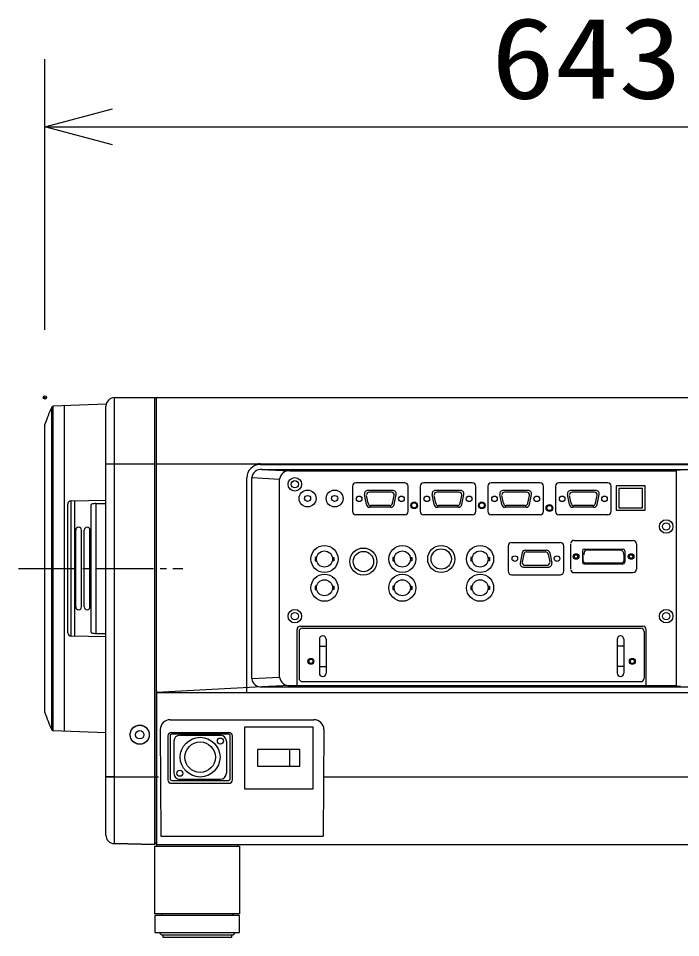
# Model space of a CAD drawing. Units: millimetres, scale not verified. Extents: x -63 to 63, y -57 to 57.
# Drawn here: x 8.79 to 28.36, y 9.67 to 36.85 of the extents above; entities that cross this region are included whole.
import ezdxf
from ezdxf.enums import TextEntityAlignment as Align

# ---------------------------------------------------------------- set-up
doc = ezdxf.new("R2010")
doc.units = ezdxf.units.MM
doc.header["$LTSCALE"] = 0.190236
doc.header["$PDMODE"] = 32
doc.header["$PDSIZE"] = 0.0951
doc.linetypes.add('CHAIN2', pattern=[12, 9, -1, 1, -1])
for name, color, linetype in [('0-0_GAIKEI', 1, 'Continuous'), ('0-1_TOUROKU', 3, 'Continuous'), ('0-2_MOJI1', 2, 'Continuous')]:
    doc.layers.add(name, color=color, linetype=linetype)
doc.styles.add('ＭＳ ゴシック', font='')
doc.styles.get('ＭＳ ゴシック').set_extended_font_data('MS Gothic')

# ---------------------------------------------------------------- blocks, each defined once
blk = doc.blocks.new('_OPEN30')
at = {"layer": '0-2_MOJI1', "color": 7}
blk.add_line((0, 0), (-1, 0), dxfattribs=at)
blk.add_lwpolyline([(-1, 0.26795), (0, 0), (-1, -0.26795)], dxfattribs=at)

msp = doc.modelspace()

# ---------------------------------------------------------------- linework, layer by layer
at = {"layer": '0-0_GAIKEI', "color": 7}
for p, q in [((11.6194, 25.6335), (11.6194, 23.6651)), ((11.6194, 25.6335), (39.326, 25.6335)), ((11.3692, 25.4342), (9.8214, 25.3802)), ((11.376, 12.6966), (11.376, 25.3836)), ((9.5733, 16.3248), (9.5733, 24.8334)), ((11.6194, 23.6651), (11.6194, 14.4151)), ((11.376, 15.7237), (9.8214, 15.778)), ((11.6194, 14.4151), (11.376, 14.4151)), ((11.376, 12.6966), (11.376, 14.4151)), ((11.6194, 14.4151), (11.6194, 12.4467)), ((11.6194, 12.4467), (12.826, 12.4151)), ((12.826, 12.4151), (11.6194, 12.4467)), ((12.826, 12.4651), (12.876, 12.4651)), ((12.826, 12.4651), (12.876, 12.4651)), ((12.876, 12.4151), (12.876, 12.3651)), ((12.876, 12.4151), (39.3162, 12.4151)), ((15.276, 12.4151), (15.276, 12.3651)), ((15.326, 12.3651), (15.326, 10.3651)), ((13.026, 9.7401), (12.951, 9.8151)), ((15.201, 9.8151), (15.126, 9.7401))]:
    msp.add_line(p, q, dxfattribs=at)
at = {"layer": '0-0_GAIKEI'}
for p, q in [((11.6194, 25.6335), (11.6194, 12.4467)), ((12.826, 12.4151), (12.826, 25.6335)), ((12.876, 12.4151), (12.876, 25.6335)), ((9.7779, 15.8067), (9.7779, 25.3515)), ((9.8214, 15.778), (9.8214, 25.3802)), ((10.1479, 15.7666), (10.1479, 25.3916)), ((12.826, 23.6651), (11.376, 23.6651)), ((15.8397, 23.6651), (12.876, 23.6651)), ((15.9347, 23.6761), (35.4875, 23.6761)), ((15.9349, 23.6565), (35.4874, 23.6565)), ((15.984, 23.5113), (16.8102, 23.4701)), ((15.984, 23.5113), (35.4383, 23.5113)), ((16.8102, 23.4701), (28.2361, 23.4701)), ((28.2361, 23.4701), (28.2611, 23.4867)), ((28.2361, 17.1201), (28.2361, 23.4701)), ((15.5377, 16.9151), (15.5396, 23.2613)), ((15.6849, 17.324), (15.6849, 23.2662)), ((15.6849, 23.2662), (16.5111, 23.225)), ((16.5111, 17.3652), (16.5111, 23.225)), ((20.207, 23.1141), (18.765, 23.1141)), ((22.207, 23.1141), (20.765, 23.1141)), ((24.207, 23.1141), (22.765, 23.1141)), ((26.207, 23.1141), (24.765, 23.1141)), ((18.665, 23.0141), (18.665, 22.2641)), ((19.8536, 22.8891), (19.1183, 22.8891)), ((19.8144, 22.8366), (19.1576, 22.8366)), ((20.3069, 22.2641), (20.3068, 23.0141)), ((20.665, 23.0141), (20.665, 22.2641)), ((21.8536, 22.8891), (21.1184, 22.8891)), ((21.8144, 22.8366), (21.1576, 22.8366)), ((22.3069, 22.2641), (22.3068, 23.0141)), ((22.665, 23.0141), (22.665, 22.2641)), ((23.8536, 22.8891), (23.1184, 22.8891)), ((23.8144, 22.8366), (23.1576, 22.8366)), ((24.3069, 22.2641), (24.3069, 23.0141)), ((24.665, 23.0141), (24.665, 22.2641)), ((25.8536, 22.8891), (25.1184, 22.8891)), ((25.8144, 22.8366), (25.1576, 22.8366)), ((26.3069, 22.2641), (26.3069, 23.0141)), ((10.3479, 22.5791), (11.376, 22.597)), ((10.3479, 18.5791), (10.3479, 22.5791)), ((10.4538, 18.5772), (10.4538, 22.5809)), ((19.0771, 22.4704), (19.0201, 22.7704)), ((19.1236, 22.5067), (19.079, 22.7417)), ((19.8483, 22.5067), (19.893, 22.7417)), ((19.8949, 22.4704), (19.9519, 22.7704)), ((21.0771, 22.4704), (21.0201, 22.7704)), ((21.1236, 22.5067), (21.079, 22.7417)), ((21.8483, 22.5067), (21.893, 22.7417)), ((21.8949, 22.4704), (21.9519, 22.7704)), ((23.0771, 22.4704), (23.0201, 22.7704)), ((23.1236, 22.5067), (23.079, 22.7417)), ((23.8483, 22.5067), (23.893, 22.7417)), ((23.8949, 22.4704), (23.9519, 22.7704)), ((25.0771, 22.4704), (25.0201, 22.7704)), ((25.1236, 22.5067), (25.079, 22.7417)), ((25.8483, 22.5067), (25.893, 22.7417)), ((25.8949, 22.4704), (25.9519, 22.7704)), ((10.2479, 18.6791), (10.2479, 22.4791)), ((10.9366, 18.6922), (10.9366, 22.466)), ((11.0865, 22.4993), (11.376, 22.5048)), ((11.0879, 18.6589), (11.0879, 22.4993)), ((19.7967, 22.3891), (19.1753, 22.3891)), ((19.7697, 22.4416), (19.2022, 22.4416)), ((21.7967, 22.3891), (21.1753, 22.3891)), ((21.7697, 22.4416), (21.2022, 22.4416)), ((23.7967, 22.3891), (23.1753, 22.3891)), ((23.7697, 22.4416), (23.2022, 22.4416)), ((25.7967, 22.3891), (25.1753, 22.3891)), ((25.7698, 22.4416), (25.2022, 22.4416)), ((20.2069, 22.1641), (18.765, 22.1641)), ((22.2069, 22.1641), (20.765, 22.1641)), ((24.2069, 22.1641), (22.765, 22.1641)), ((26.2069, 22.1641), (24.765, 22.1641)), ((10.4854, 19.4433), (10.4854, 21.7149)), ((10.6554, 19.4433), (10.6554, 21.7149)), ((10.7354, 19.4433), (10.7354, 21.7149)), ((10.9054, 19.4433), (10.9054, 21.7149)), ((23.2651, 21.2466), (23.2651, 20.4966)), ((23.3651, 21.3466), (24.807, 21.3466)), ((24.907, 20.4966), (24.907, 21.2466)), ((25.1121, 20.5601), (25.1121, 21.3101)), ((25.212, 21.4101), (26.96, 21.4101)), ((27.06, 21.3101), (27.06, 20.5601)), ((23.6771, 21.0403), (23.6201, 20.7403)), ((23.7236, 21.004), (23.679, 20.769)), ((23.7753, 21.1216), (24.3967, 21.1216)), ((23.8022, 21.0691), (24.3697, 21.0691)), ((24.4483, 21.004), (24.493, 20.769)), ((24.4949, 21.0403), (24.5519, 20.7403)), ((25.461, 21.1026), (25.461, 20.7676)), ((25.486, 20.8061), (25.486, 20.9673)), ((25.5215, 21.0842), (25.4868, 20.9775)), ((25.511, 21.1526), (26.661, 21.1526)), ((25.5818, 21.1276), (26.5902, 21.1276)), ((26.711, 21.1026), (26.711, 20.7676)), ((19.8585, 20.9096), (19.8585, 20.8106)), ((19.9037, 20.9096), (19.8585, 20.9096)), ((19.8585, 20.8106), (19.9037, 20.8106)), ((20.3683, 20.9096), (20.4135, 20.9096)), ((20.4135, 20.8106), (20.3683, 20.8106)), ((20.4135, 20.9096), (20.4135, 20.8106)), ((23.7576, 20.6741), (24.4144, 20.6741)), ((25.511, 20.7176), (26.661, 20.7176)), ((25.5495, 20.7426), (26.6225, 20.7426)), ((23.365, 20.3966), (24.807, 20.3966)), ((23.7184, 20.6216), (24.4536, 20.6216)), ((25.212, 20.4601), (26.96, 20.4601)), ((17.5585, 20.0596), (17.5585, 19.9606)), ((17.6037, 20.0596), (17.5585, 20.0596)), ((17.5585, 19.9606), (17.6037, 19.9606)), ((18.0683, 20.0596), (18.1135, 20.0596)), ((18.1135, 19.9606), (18.0683, 19.9606)), ((18.1135, 20.0596), (18.1135, 19.9606)), ((22.1585, 20.0596), (22.1585, 19.9606)), ((22.2037, 20.0596), (22.1585, 20.0596)), ((22.1585, 19.9606), (22.2037, 19.9606)), ((22.6683, 20.0596), (22.7135, 20.0596)), ((22.7135, 19.9606), (22.6683, 19.9606)), ((22.7135, 20.0596), (22.7135, 19.9606)), ((17.024, 17.1301), (17.024, 18.7751)), ((17.124, 18.8751), (27.244, 18.8751)), ((17.184, 18.8151), (27.184, 18.8151)), ((27.344, 17.1201), (27.344, 18.7751)), ((11.376, 18.5611), (10.3479, 18.5791)), ((11.0865, 18.6589), (11.376, 18.6534)), ((17.084, 18.7151), (17.084, 17.3351)), ((17.684, 18.4851), (17.684, 17.4851)), ((17.884, 18.4851), (17.884, 17.4851)), ((26.484, 18.4851), (26.484, 17.4851)), ((26.684, 18.4851), (26.684, 17.4851)), ((27.284, 18.7151), (27.284, 17.3351)), ((17.684, 18.2851), (17.884, 18.2851)), ((26.684, 18.2851), (26.484, 18.2851)), ((17.684, 17.6851), (17.884, 17.6851)), ((26.684, 17.6851), (26.484, 17.6851)), ((15.6849, 17.324), (16.5111, 17.3652)), ((17.184, 17.2351), (27.184, 17.2351)), ((12.876, 16.9651), (12.876, 16.9151)), ((12.876, 16.9151), (12.876, 14.4151)), ((12.876, 16.9151), (39.326, 16.9151)), ((15.984, 17.0789), (35.4383, 17.0789)), ((16.8102, 17.1201), (28.2361, 17.1201)), ((28.2361, 17.1201), (28.2611, 17.1035)), ((13.276, 16.1074), (17.526, 16.1074)), ((12.9837, 15.8151), (13.0016, 12.66)), ((17.8183, 15.8151), (17.8003, 12.66)), ((13.2084, 15.6301), (13.2084, 14.3301)), ((13.2735, 15.6376), (13.2735, 14.3626)), ((13.311, 15.7327), (15.011, 15.7327)), ((13.3235, 15.6876), (14.9985, 15.6876)), ((13.561, 15.6501), (14.761, 15.6501)), ((15.0485, 14.3626), (15.0485, 15.6376)), ((15.1136, 14.3301), (15.1136, 15.6301)), ((13.386, 15.4751), (13.386, 14.5251)), ((14.936, 15.4751), (14.936, 14.5251)), ((16.8035, 15.2301), (16.8035, 14.7301)), ((11.376, 14.4151), (12.9298, 14.4151)), ((11.6194, 14.4151), (12.826, 14.4151)), ((12.826, 12.4151), (12.826, 14.4151)), ((12.876, 14.4151), (12.876, 12.4151)), ((17.8183, 14.4151), (41.726, 14.4151)), ((13.311, 14.2275), (15.011, 14.2275)), ((13.3235, 14.3126), (14.9985, 14.3126)), ((13.561, 14.3501), (14.761, 14.3501)), ((13.0016, 12.66), (17.8003, 12.66)), ((15.326, 10.3651), (12.826, 10.3651)), ((13.026, 10.3651), (13.026, 10.3151)), ((15.126, 10.3651), (15.126, 10.3151)), ((15.326, 10.3151), (12.826, 10.3151)), ((15.126, 9.7401), (13.026, 9.7401))]:
    msp.add_line(p, q, dxfattribs=at)
at = {"layer": '0-0_GAIKEI', "linetype": 'CHAIN2'}
msp.add_line((8.7897, 20.5791), (13.6525, 20.5791), dxfattribs=at)
at = {"layer": '0-0_GAIKEI'}
for points in [[(27.311, 23.0201), (26.461, 23.0201), (26.461, 22.3001), (27.311, 22.3001)], [(27.236, 22.9451), (26.536, 22.9451), (26.536, 22.3751), (27.236, 22.3751)], [(15.4684, 14.0675), (17.5036, 14.0675), (17.5036, 15.8927), (15.4684, 15.8927)], [(15.861, 14.7301), (17.111, 14.7301), (17.111, 15.2301), (15.861, 15.2301)]]:
    msp.add_lwpolyline(points, close=True, dxfattribs=at)
for points in [[(26.6505, 21.0842), (26.686, 20.9673), (26.686, 20.8061)], [(17.6037, 20.9096), (17.5585, 20.9096), (17.5585, 20.8106), (17.6037, 20.8106)], [(18.0683, 20.9096), (18.1135, 20.9096), (18.1135, 20.8106), (18.0683, 20.8106)], [(22.2037, 20.9096), (22.1585, 20.9096), (22.1585, 20.8106), (22.2037, 20.8106)], [(22.6683, 20.9096), (22.7135, 20.9096), (22.7135, 20.8106), (22.6683, 20.8106)], [(19.9037, 20.0596), (19.8585, 20.0596), (19.8585, 19.9606), (19.9037, 19.9606)], [(20.3683, 20.0596), (20.4135, 20.0596), (20.4135, 19.9606), (20.3683, 19.9606)], [(16.8102, 17.1201), (15.984, 17.0789), (12.876, 16.9151)], [(12.3753, 15.3827), (12.3596, 15.3832), (12.3438, 15.3847), (12.328, 15.3871), (12.3123, 15.3905), (12.2968, 15.3947), (12.2814, 15.3998), (12.2663, 15.4058), (12.2515, 15.4126), (12.2371, 15.4201), (12.2231, 15.4285), (12.2096, 15.4376), (12.1966, 15.4474), (12.1843, 15.458), (12.1726, 15.4692), (12.1617, 15.4811), (12.1515, 15.4936), (12.142, 15.5067), (12.1334, 15.5203), (12.1256, 15.5344), (12.1185, 15.5489), (12.1124, 15.5638), (12.107, 15.579), (12.1026, 15.5945), (12.099, 15.6102), (12.0963, 15.6261), (12.0945, 15.642), (12.0936, 15.6581), (12.0937, 15.6742), (12.0948, 15.6902), (12.0967, 15.7062), (12.0996, 15.7221), (12.1034, 15.7377), (12.108, 15.7532), (12.1135, 15.7683), (12.1198, 15.7832), (12.127, 15.7976), (12.1349, 15.8116), (12.1436, 15.8252), (12.153, 15.8382)], [(12.153, 15.8382), (12.1632, 15.8507), (12.1741, 15.8625), (12.1857, 15.8737), (12.1979, 15.8842), (12.2107, 15.8939), (12.224, 15.9029), (12.2379, 15.9111), (12.2522, 15.9185), (12.2669, 15.9251), (12.282, 15.931), (12.2973, 15.9359), (12.3129, 15.94), (12.3287, 15.9433), (12.3447, 15.9456), (12.3607, 15.947), (12.3768, 15.9475), (12.3928, 15.947), (12.4089, 15.9456), (12.4248, 15.9432), (12.4405, 15.94), (12.4561, 15.9358), (12.4713, 15.9308), (12.4863, 15.925), (12.501, 15.9183), (12.5152, 15.9108), (12.529, 15.9025), (12.5422, 15.8934), (12.555, 15.8836), (12.5671, 15.873), (12.5785, 15.8617), (12.5893, 15.8498), (12.5994, 15.8372), (12.6088, 15.824), (12.6174, 15.8103), (12.6253, 15.7962), (12.6324, 15.7816), (12.6386, 15.7667), (12.6441, 15.7514), (12.6487, 15.7359)], [(12.6487, 15.7359), (12.6524, 15.7202), (12.6553, 15.7042), (12.6572, 15.6882), (12.6582, 15.6721), (12.6582, 15.656), (12.6573, 15.64), (12.6554, 15.624), (12.6526, 15.6081), (12.6489, 15.5925), (12.6443, 15.577), (12.6388, 15.5619), (12.6325, 15.547), (12.6254, 15.5326), (12.6174, 15.5186), (12.6087, 15.505), (12.5992, 15.492), (12.5889, 15.4796), (12.578, 15.4677), (12.5663, 15.4566), (12.5539, 15.4461), (12.541, 15.4364), (12.5275, 15.4274), (12.5135, 15.4191), (12.4991, 15.4117), (12.4843, 15.405), (12.4692, 15.3992), (12.4539, 15.3942), (12.4383, 15.3901), (12.4226, 15.3869), (12.4069, 15.3845), (12.3911, 15.3832), (12.3753, 15.3827)]]:
    msp.add_lwpolyline(points, dxfattribs=at)
at = {"layer": '0-0_GAIKEI', "color": 7}
for points in [[(12.826, 10.3651), (12.826, 12.3651), (15.326, 12.3651)], [(12.826, 10.3151), (12.826, 9.8151), (15.326, 9.8151), (15.326, 10.3151)], [(15.0885, 9.7401), (15.0885, 9.6651), (13.0635, 9.6651), (13.0635, 9.7401)]]:
    msp.add_lwpolyline(points, dxfattribs=at)
at = {"layer": '0-0_GAIKEI'}
for centre, radius in [((16.961, 23.0701), 0.2), ((16.9611, 23.0701), 0.1079), ((17.336, 22.6501), 0.25), ((18.136, 22.6501), 0.25), ((17.336, 22.6501), 0.09), ((18.136, 22.6501), 0.09), ((18.8612, 22.6391), 0.0825), ((20.1107, 22.6391), 0.0825), ((20.8612, 22.6391), 0.0825), ((22.1107, 22.6391), 0.0825), ((22.8612, 22.6391), 0.0825), ((24.1107, 22.6391), 0.0825), ((24.8612, 22.6391), 0.0825), ((26.1107, 22.6391), 0.0825), ((20.486, 22.4451), 0.1), ((20.486, 22.4451), 0.0778), ((22.486, 22.4451), 0.1), ((22.486, 22.4451), 0.0778), ((24.4847, 22.3675), 0.1), ((24.4847, 22.3675), 0.0778), ((27.9361, 21.8201), 0.2), ((27.9361, 21.8201), 0.1079), ((17.836, 20.8601), 0.4), ((20.136, 20.8601), 0.4), ((21.286, 20.8601), 0.4), ((22.436, 20.8601), 0.4), ((17.836, 20.8601), 0.2375), ((18.986, 20.7851), 0.4), ((18.986, 20.7851), 0.3), ((20.136, 20.8601), 0.2375), ((21.286, 20.8601), 0.3), ((22.436, 20.8601), 0.2375), ((23.4612, 20.8716), 0.0825), ((24.7107, 20.8716), 0.0825), ((25.2732, 20.9351), 0.0825), ((25.2732, 20.9351), 0.05), ((26.8987, 20.9351), 0.0825), ((26.8987, 20.9351), 0.05), ((17.836, 20.0101), 0.4), ((20.136, 20.0101), 0.4), ((22.436, 20.0101), 0.4), ((17.836, 20.0101), 0.2375), ((20.136, 20.0101), 0.2375), ((22.436, 20.0101), 0.2375), ((16.9611, 19.1701), 0.2), ((27.936, 19.1701), 0.2), ((16.9611, 19.1701), 0.1079), ((27.936, 19.1701), 0.1079), ((17.434, 17.8351), 0.0875), ((17.434, 17.8351), 0.06), ((26.934, 17.8351), 0.0875), ((26.934, 17.8351), 0.06), ((12.376, 15.6651), 0.2824), ((12.376, 15.6651), 0.1254), ((12.376, 15.6651), 0.1254), ((14.161, 15.0001), 0.5875), ((14.761, 15.4751), 0.09), ((14.161, 15.0001), 0.45), ((13.561, 14.5251), 0.09)]:
    msp.add_circle(centre, radius, dxfattribs=at)
at = {"layer": '0-0_GAIKEI', "color": 7}
for centre, radius, start, end in [((11.6307, 25.379), 0.2548, 92.53621, 178.96351), ((13.7855, 23.4696), 4.4274, 154.84672, 162.05971), ((9.824, 25.3289), 0.0513, 92.91479, 153.92816), ((11.3689, 25.4498), 0.0155, 271.11312, 331.08715), ((13.7855, 17.6886), 4.4274, 197.94029, 205.15328), ((9.824, 15.8293), 0.0513, 206.07184, 267.08521), ((11.626, 12.6966), 0.25, 179.99996, 268.49998), ((11.626, 12.6966), 0.25, 179.99996, 268.49998)]:
    msp.add_arc(centre, radius, start, end, dxfattribs=at)
at = {"layer": '0-0_GAIKEI'}
for centre, radius, start, end in [((15.9348, 23.2612), 0.3952, 89.99221, 179.9901), ((15.9348, 23.2609), 0.4152, 90.00618, 103.23926), ((15.96, 23.2355), 0.2768, 85.03125, 173.64905), ((16.7866, 23.1939), 0.2772, 85.11102, 173.5729), ((28.3111, 21.9787), 1.5089, 88.09939, 91.90061), ((18.765, 23.0141), 0.1, 90, 179.99998), ((20.2071, 23.0143), 0.0998, 359.88256, 90.05446), ((20.765, 23.0141), 0.1, 90, 179.99998), ((22.2071, 23.0143), 0.0998, 359.88256, 90.05446), ((22.765, 23.0141), 0.1, 90, 179.99998), ((24.2071, 23.0143), 0.0998, 359.88256, 90.05446), ((24.765, 23.0141), 0.1, 90, 179.99998), ((26.2071, 23.0143), 0.0998, 359.88256, 90.05446), ((19.1183, 22.7891), 0.1, 90.00002, 190.75097), ((19.1576, 22.7566), 0.08, 90.00605, 179.99751), ((19.8144, 22.7566), 0.08, 349.24897, 90), ((19.8536, 22.7891), 0.1, 349.24903, 90), ((21.1184, 22.7891), 0.1, 90.00002, 190.75097), ((21.1576, 22.7566), 0.08, 90.00605, 179.99751), ((21.8144, 22.7566), 0.08, 349.24897, 90), ((21.8536, 22.7891), 0.1, 349.24903, 90), ((23.1184, 22.7891), 0.1, 90.00002, 190.75097), ((23.1576, 22.7566), 0.08, 90.00605, 179.99751), ((23.8144, 22.7566), 0.08, 349.24897, 90), ((23.8536, 22.7891), 0.1, 349.24903, 90), ((25.1184, 22.7891), 0.1, 90.00002, 190.75097), ((25.1576, 22.7566), 0.08, 90.00605, 179.99751), ((25.8144, 22.7566), 0.08, 349.24897, 90), ((25.8536, 22.7891), 0.1, 349.24903, 90), ((10.3479, 22.4791), 0.1, 89.99998, 179.99996), ((10.9524, 22.4653), 0.0158, 108.71932, 177.57423), ((11.1122, 21.7909), 0.7088, 92.07367, 103.45441), ((19.1753, 22.4891), 0.1, 190.75097, 269.99998), ((19.2022, 22.5216), 0.08, 190.75095, 269.99998), ((19.7697, 22.5216), 0.08, 269.99998, 349.24903), ((19.7967, 22.4891), 0.1, 269.99998, 349.24903), ((21.1753, 22.4891), 0.1, 190.75097, 269.99998), ((21.2022, 22.5216), 0.08, 190.75095, 269.99998), ((21.7697, 22.5216), 0.08, 269.99998, 349.24903), ((21.7967, 22.4891), 0.1, 269.99998, 349.24903), ((23.1753, 22.4891), 0.1, 190.75097, 269.99998), ((23.2022, 22.5216), 0.08, 190.75095, 269.99998), ((23.7697, 22.5216), 0.08, 269.99998, 349.24903), ((23.7967, 22.4891), 0.1, 269.99998, 349.24903), ((25.1753, 22.4891), 0.1, 190.75097, 269.99998), ((25.2022, 22.5216), 0.08, 190.75095, 269.99998), ((25.7698, 22.5216), 0.08, 269.99998, 349.24903), ((25.7967, 22.4891), 0.1, 269.99998, 349.24903), ((18.765, 22.2641), 0.1, 180, 270), ((20.2067, 22.2644), 0.1003, 270.08413, 359.84596), ((20.765, 22.2641), 0.1, 180, 270), ((22.2067, 22.2644), 0.1003, 270.08413, 359.84596), ((22.765, 22.2641), 0.1, 180, 270), ((24.2067, 22.2644), 0.1003, 270.08413, 359.84596), ((24.765, 22.2641), 0.1, 180, 270), ((26.2067, 22.2644), 0.1003, 270.08413, 359.84596), ((10.5704, 21.7149), 0.085, 0, 180), ((10.8204, 21.7149), 0.085, 0, 180), ((23.3653, 21.2463), 0.1003, 90.08413, 179.84596), ((24.807, 21.2466), 0.1, 0, 90), ((25.2117, 21.3108), 0.0993, 89.83557, 168.60632), ((26.96, 21.3101), 0.1, 0, 89.99998), ((23.7753, 21.0216), 0.1, 89.99998, 169.24903), ((23.8022, 20.9891), 0.08, 89.99998, 169.24903), ((24.3697, 20.9891), 0.08, 10.75095, 89.99998), ((24.3967, 21.0216), 0.1, 10.75097, 89.99998), ((25.511, 21.1026), 0.05, 89.99998, 179.99996), ((25.5818, 21.0641), 0.0635, 90.00202, 161.56429), ((26.5902, 21.0641), 0.0635, 18.43569, 89.99798), ((26.661, 21.1026), 0.05, 360, 89.99998), ((23.7184, 20.7216), 0.1, 169.24903, 270), ((23.7576, 20.7541), 0.08, 169.24897, 270), ((24.4144, 20.7541), 0.08, 270.00605, 359.99751), ((24.4536, 20.7216), 0.1, 270.00002, 10.75097), ((25.511, 20.7676), 0.05, 180, 270), ((25.5495, 20.8061), 0.0635, 179.99996, 270), ((26.6225, 20.8061), 0.0635, 270.00002, 0.00003), ((26.661, 20.7676), 0.05, 270, 359.99998), ((23.3649, 20.4964), 0.0998, 179.88256, 270.05446), ((24.807, 20.4966), 0.1, 270, 359.99998), ((25.212, 20.5598), 0.0997, 191.57418, 269.99253), ((26.96, 20.5601), 0.1, 270, 359.99998), ((10.5704, 19.4433), 0.085, 180, 0), ((10.8204, 19.4433), 0.085, 180, 0), ((17.124, 18.7751), 0.1, 89.99998, 179.99996), ((17.184, 18.7151), 0.1, 90, 179.99996), ((27.184, 18.7151), 0.1, 0.00004, 90), ((27.244, 18.7751), 0.1, 0.00004, 90.00002), ((10.3489, 18.6801), 0.101, 180.56507, 269.43493), ((10.9524, 18.6929), 0.0158, 182.42577, 251.28068), ((11.1122, 19.3673), 0.7088, 256.54559, 267.92633), ((17.784, 18.4851), 0.1, 0, 180), ((26.584, 18.4851), 0.1, 0, 180), ((17.784, 17.4851), 0.1, 180, 0), ((26.584, 17.4851), 0.1, 180, 0), ((15.9603, 17.3551), 0.2772, 186.42957, 274.89388), ((16.7859, 17.3954), 0.2764, 186.27007, 275.04881), ((17.184, 17.3351), 0.1, 179.99996, 270), ((27.184, 17.3351), 0.1, 270, 0.00004), ((28.3111, 18.6115), 1.5089, 268.09939, 271.90061), ((13.276, 15.8151), 0.2923, 89.99998, 179.99996), ((17.526, 15.8151), 0.2923, 0, 89.99998), ((13.311, 15.6301), 0.1026, 89.99998, 179.99996), ((13.3235, 15.6376), 0.05, 89.99998, 179.99996), ((13.561, 15.4751), 0.175, 89.99998, 179.99996), ((14.761, 15.4751), 0.175, 0, 89.99998), ((14.9985, 15.6376), 0.05, 360, 89.99998), ((15.011, 15.6301), 0.1026, 0, 89.99998), ((13.561, 14.5251), 0.175, 179.99996, 270), ((14.761, 14.5251), 0.175, 270, 359.99998), ((13.311, 14.3301), 0.1026, 179.99996, 270), ((13.3235, 14.3626), 0.05, 179.99996, 270), ((14.9985, 14.3626), 0.05, 270, 359.99998), ((15.011, 14.3301), 0.1026, 270, 359.99998)]:
    msp.add_arc(centre, radius, start, end, dxfattribs=at)
at = {"layer": '0-1_TOUROKU'}
for p, q in [((9.5733, 27.6379), (9.5733, 35.6379)), ((11.5733, 33.6379), (39.726, 33.6379))]:
    msp.add_line(p, q, dxfattribs=at)
at = {"layer": '0-2_MOJI1', "color": 7}
msp.add_point((9.5733, 25.6379), dxfattribs=at)

# ---------------------------------------------------------------- block references
at = {"layer": '0-1_TOUROKU', "xscale": 2, "yscale": 2, "rotation": 180}
msp.add_blockref('_OPEN30', (9.5733, 33.6379), dxfattribs=at)

# ---------------------------------------------------------------- texts
at = {"layer": '0-1_TOUROKU', "style": 'ＭＳ ゴシック', "width": 1.15}
msp.add_text('643', height=2.406, dxfattribs=at).set_placement((22.7625, 33.7475), align=Align.BOTTOM_LEFT)

doc.saveas('drawing.dxf')
